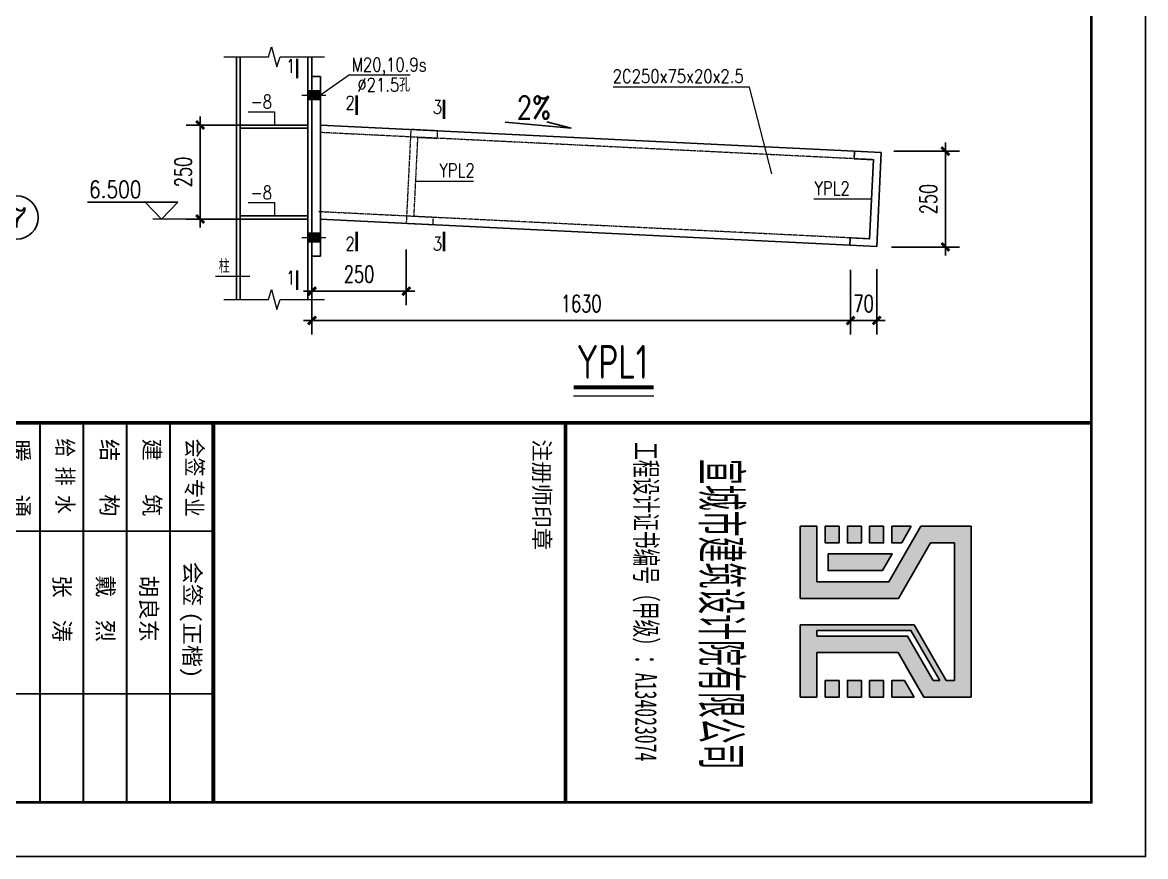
# Model space of a CAD drawing. Extents: x -1389621 to 57380, y -92505 to 283644.
# Drawn here: x -190537 to -165674, y 57648 to 76107 of the extents above; entities that cross this region are included whole.
import ezdxf
from ezdxf.enums import TextEntityAlignment as Align

# ---------------------------------------------------------------- set-up
doc = ezdxf.new("R2010")
doc.units = 0
doc.header["$LTSCALE"] = 100
doc.header["$MEASUREMENT"] = 0
doc.linetypes.add('DASH', pattern=[0.35, 0.25, -0.1])
doc.layers.get('0').update_dxf_attribs({"linetype": 'CONTINUOUS'})
doc.layers.get('Defpoints').update_dxf_attribs({"linetype": 'CONTINUOUS'})
for name, color, linetype in [('AXIS', 3, 'CONTINUOUS'), ('AXIS_TEXT', 7, 'CONTINUOUS'), ('BORDER', 7, 'CONTINUOUS'), ('BZ_标准图框', 7, 'CONTINUOUS'), ('L3', 3, 'CONTINUOUS'), ('PUB_DIM', 3, 'CONTINUOUS'), ('SGT', 40, 'CONTINUOUS'), ('TEXT', 7, 'CONTINUOUS'), ('一般文字', 6, 'CONTINUOUS'), ('系杆支撑', 2, 'CONTINUOUS')]:
    doc.layers.add(name, color=color, linetype=linetype)
for name, color, linetype, lineweight in [('PUB_TEXT', 7, 'CONTINUOUS', 15), ('THIN', 7, 'CONTINUOUS', 0), ('钢架', 7, 'CONTINUOUS', 25)]:
    doc.layers.add(name, color=color, linetype=linetype, lineweight=lineweight)
doc.styles.add('_HZTXT', font='txt.shx', dxfattribs={"width": 0.7, "bigfont": 'HZTXT.shx'})
doc.styles.add('_TCH_AXIS', font='COMPLEX', dxfattribs={"bigfont": 'GBCBIG'})
doc.styles.add('COMPLEX', font='COMPLEX')
doc.styles.add('DIM_FONT', font='SIMPLEX', dxfattribs={"width": 0.7, "bigfont": 'GBCBIG'})
doc.styles.add('ht', font='simhei.ttf', dxfattribs={"width": 0.8})
doc.styles.add('hztxt', font='txt', dxfattribs={"width": 0.7, "height": 10, "bigfont": 'hztxt.shx'})
doc.styles.add('TSSD_REIN', font='Tssdeng.shx', dxfattribs={"width": 0.7, "bigfont": 'hztxt.shx'})
doc.dimstyles.new('dimn', dxfattribs={"dimtxt": 300, "dimasz": 1, "dimexe": 250, "dimexo": 300, "dimgap": 150, "dimtad": 1, "dimdec": 0, "dimzin": 0, "dimdsep": 46, "dimtxsty": 'DIM_FONT', "dimblk": '_DIMX', "dimcen": 1, "dimclrt": 7, "dimadec": 1, "dimazin": 0, "dimtfac": 1, "dimtdec": 0, "dimtix": 1, "dimtmove": 2, "dimatfit": 3, "dimfxl": 0, "dimtolj": 1, "dimtzin": 0, "dimarcsym": 0})

# ---------------------------------------------------------------- blocks, each defined once
blk = doc.blocks.new('A$C064F2E3D')
h = blk.add_hatch(color=1)
h.paths.add_polyline_path([(5094, 55182), (1943, 55182), (1943, 54256), (2967, 53665), (2967, 52338), (2250, 52338), (1943, 52338), (1943, 52030), (3274, 52030), (3274, 53842), (2250, 54433), (2250, 54874), (4787, 54874), (4787, 54721), (3763, 54130), (3763, 52030), (5094, 52030), (5094, 52338), (4787, 52338), (4275, 52338), (4275, 53834), (5094, 54307)])
h.paths.add_polyline_path([(4787, 54484), (3968, 54011), (3968, 52338), (3865, 52338), (3865, 54070), (4787, 54603)], flags=16)
h = blk.add_hatch(color=1)
h.paths.add_polyline_path([(5094, 54130), (4787, 53952), (4787, 53720), (5094, 53720)])
h.paths.add_polyline_path([(4787, 53566), (4787, 53310), (5094, 53310), (5094, 53566)])
h.paths.add_polyline_path([(4787, 53157), (4787, 52901), (5094, 52901), (5094, 53157)])
h.paths.add_polyline_path([(5094, 52491), (5094, 52747), (4787, 52747), (4787, 52491)])
h.paths.add_polyline_path([(2762, 53546), (2455, 53724), (2455, 52542), (2762, 52542)])
h.paths.add_polyline_path([(1943, 54078), (1943, 53720), (2250, 53720), (2250, 53901)])
h.paths.add_polyline_path([(1943, 53566), (1943, 53310), (2250, 53310), (2250, 53566)])
h.paths.add_polyline_path([(2250, 52901), (2250, 53157), (1943, 53157), (1943, 52901)])
h.paths.add_polyline_path([(2250, 52747), (1943, 52747), (1943, 52491), (2250, 52491)])
for points in [[(4275, 52338), (4275, 53834), (5094, 54307), (5094, 55182), (1943, 55182), (1943, 54256), (2967, 53665), (2967, 52338), (2250, 52338)], [(1943, 52338), (1943, 52030), (3274, 52030), (3274, 53842), (2250, 54433), (2250, 54874), (4787, 54874), (4787, 54721), (3763, 54130), (3763, 52030), (5094, 52030), (5094, 52338)], [(4787, 54603), (3865, 54070), (3865, 52338)], [(4787, 54603), (4787, 54484)], [(4787, 54484), (3968, 54011), (3968, 52338)], [(5094, 54307), (4524, 53978)], [(1943, 54078), (2250, 53901)], [(1943, 54078), (1943, 53720), (2250, 53720), (2250, 53901)], [(5094, 54130), (4787, 53952)], [(4787, 53952), (4787, 53720), (5094, 53720), (5094, 54130)], [(1943, 52338), (2250, 52338)], [(3968, 52338), (3865, 52338)], [(4787, 52338), (4275, 52338)], [(4787, 52338), (5094, 52338)]]:
    blk.add_lwpolyline(points)
for points in [[(2762, 53546), (2455, 53724), (2455, 52542), (2762, 52542)], [(1943, 53566), (1943, 53310), (2250, 53310), (2250, 53566)], [(4787, 53566), (4787, 53310), (5094, 53310), (5094, 53566)], [(1943, 53157), (1943, 52901), (2250, 52901), (2250, 53157)], [(4787, 53157), (4787, 52901), (5094, 52901), (5094, 53157)], [(1943, 52747), (1943, 52491), (2250, 52491), (2250, 52747)], [(4787, 52747), (4787, 52491), (5094, 52491), (5094, 52747)]]:
    blk.add_lwpolyline(points, close=True)
at = {"layer": 'BZ_标准图框'}
for points, const_width in [([(35, 0), (35, 57400)], 70), ([(35, 47700), (7035, 47700)], 70), ([(35, 41203), (7035, 41203)], 70), ([(2035, 41203), (2035, 36403)], 35), ([(5035, 41203), (5035, 36403)], 35), ([(7035, 40403), (35, 40403)], 35), ([(7035, 39603), (35, 39603)], 35), ([(7035, 38803), (35, 38803)], 35), ([(7035, 38003), (35, 38003)], 35)]:
    blk.add_lwpolyline(points, dxfattribs=dict(at, const_width=const_width))
at = {"layer": 'BZ_标准图框', "style": 'ht', "width": 0.5}
blk.add_text('宣城市建筑设计院有限公司', height=700, dxfattribs=at).set_placement((3565, 50232), align=Align.CENTER)
at = {"layer": 'BZ_标准图框', "style": 'ht'}
for s, height, width, p in [('工程设计证书编号（甲级）：A134023074', 400, 0.6, (391, 48985)), ('会签', 300, 0.85, (329, 40707)), ('专业', 300, 0.85, (1072, 40699)), ('给 排 水', 300, 0.85, (324, 38317))]:
    blk.add_text(s, height=height, dxfattribs=dict(at, width=width)).set_placement(p)
for s, p in [('注册师印章', (340, 47111)), ('会签', (2598, 40669)), ('(正楷)', (3518, 40660)), ('建   筑', (329, 39919)), ('胡良东', (2850, 39861)), ('结   构', (334, 39134)), ('戴  烈', (2850, 39061)), ('张  涛', (2850, 38261)), ('暖   通', (343, 37501))]:
    blk.add_text(s, height=300, dxfattribs=at).set_placement(p)
blk = doc.blocks.new('_AXISO')
blk.add_circle((0, 0), 0.5)
at = {"layer": 'AXIS_TEXT', "style": 'COMPLEX', "width": 1.041667}
blk.add_attdef('A', text='', height=0.56, dxfattribs=at).set_placement((-0.25, -0.28), (0.25, -0.28), align=Align.FIT)
blk = doc.blocks.new('_DIMX')
blk.add_line((-150, 0), (150, 0))
at = {"const_width": 50}
blk.add_lwpolyline([(-70, -70), (70, 70)], dxfattribs=at)
blk = doc.blocks.new('*D2583')
at = {"layer": 'AXIS', "color": 0, "lineweight": -2}
for p, q in [((-184316, 73837), (-186916, 73837)), ((-186604, 73836), (-186604, 71758)), ((-184316, 71756), (-186916, 71756))]:
    blk.add_line(p, q, dxfattribs=at)
at = {"layer": 'Defpoints', "color": 0}
for p in [(-183941, 73837, 0), (-186604, 71756), (-183941, 71756, 0)]:
    blk.add_point(p, dxfattribs=at)
at = {"layer": 'AXIS', "color": 0, "lineweight": -2, "xscale": 1.25, "yscale": 1.25, "zscale": 1.25}
for p, rotation in [((-186604, 73837), 90), ((-186604, 71756), 270)]:
    blk.add_blockref('_DIMX', p, dxfattribs=dict(at, rotation=rotation))
at = {"layer": 'AXIS', "color": 7, "insert": (-186979, 72797), "char_height": 375, "attachment_point": 5, "rotation": 90, "style": 'DIM_FONT'}
blk.add_mtext('\\A1;250', dxfattribs=at)
blk = doc.blocks.new('*D2581')
at = {"layer": 'AXIS', "color": 0, "lineweight": -2}
for p, q in [((-171250, 73260), (-169794, 73260)), ((-170106, 73259), (-170106, 71140)), ((-171297, 71138), (-169794, 71138))]:
    blk.add_line(p, q, dxfattribs=at)
at = {"layer": 'Defpoints', "color": 0}
for p in [(-171625, 73260, 0), (-171672, 71138, 0), (-170106, 71138)]:
    blk.add_point(p, dxfattribs=at)
at = {"layer": 'AXIS', "color": 0, "lineweight": -2, "xscale": 1.25, "yscale": 1.25, "zscale": 1.25}
for p, rotation in [((-170106, 73260), 90), ((-170106, 71138), 270)]:
    blk.add_blockref('_DIMX', p, dxfattribs=dict(at, rotation=rotation))
at = {"layer": 'AXIS', "color": 7, "insert": (-170482, 72199), "char_height": 375, "attachment_point": 5, "rotation": 90, "style": 'DIM_FONT'}
blk.add_mtext('\\A1;250', dxfattribs=at)
blk = doc.blocks.new('*D2584')
at = {"layer": 'AXIS', "color": 0, "lineweight": -2}
for p, q in [((-182041, 71081), (-182041, 69849)), ((-184129, 70560), (-184129, 69849)), ((-182043, 70162), (-184127, 70162))]:
    blk.add_line(p, q, dxfattribs=at)
at = {"layer": 'Defpoints', "color": 0}
for p in [(-182041, 71456, 0), (-184129, 70935, 0), (-184129, 70162)]:
    blk.add_point(p, dxfattribs=at)
at = {"layer": 'AXIS', "color": 0, "lineweight": -2, "xscale": 1.25, "yscale": 1.25, "zscale": 1.25, "rotation": 180}
blk.add_blockref('_DIMX', (-184129, 70162), dxfattribs=at)
at = {"layer": 'AXIS', "color": 0, "lineweight": -2, "xscale": 1.25, "yscale": 1.25, "zscale": 1.25}
blk.add_blockref('_DIMX', (-182041, 70162), dxfattribs=at)
at = {"layer": 'AXIS', "color": 7, "insert": (-183085, 70537), "char_height": 375, "attachment_point": 5, "style": 'DIM_FONT'}
blk.add_mtext('\\A1;250', dxfattribs=at)
blk = doc.blocks.new('*D2585')
at = {"layer": 'AXIS', "color": 0, "lineweight": -2}
for p, q in [((-172205, 70633), (-172205, 69199)), ((-184129, 70560), (-184129, 69199)), ((-184127, 69512), (-172206, 69512))]:
    blk.add_line(p, q, dxfattribs=at)
at = {"layer": 'Defpoints', "color": 0}
for p in [(-184129, 70935, 0), (-172205, 71008, 0), (-172205, 69512)]:
    blk.add_point(p, dxfattribs=at)
at = {"layer": 'AXIS', "color": 0, "lineweight": -2, "xscale": 1.25, "yscale": 1.25, "zscale": 1.25, "rotation": 180}
blk.add_blockref('_DIMX', (-184129, 69512), dxfattribs=at)
at = {"layer": 'AXIS', "color": 0, "lineweight": -2, "xscale": 1.25, "yscale": 1.25, "zscale": 1.25}
blk.add_blockref('_DIMX', (-172205, 69512), dxfattribs=at)
at = {"layer": 'AXIS', "color": 7, "insert": (-178167, 69887), "char_height": 375, "attachment_point": 5, "style": 'DIM_FONT'}
blk.add_mtext('\\A1;1630', dxfattribs=at)
blk = doc.blocks.new('*D2582')
at = {"layer": 'AXIS', "color": 0, "lineweight": -2}
for p, q in [((-172205, 70633), (-172205, 69199)), ((-171625, 70651), (-171625, 69199)), ((-172206, 69512), (-172207, 69512)), ((-171625, 69512), (-172205, 69512)), ((-171624, 69512), (-171623, 69512))]:
    blk.add_line(p, q, dxfattribs=at)
at = {"layer": 'Defpoints', "color": 0}
for p in [(-172205, 71008, 0), (-171625, 71026, 0), (-172205, 69512)]:
    blk.add_point(p, dxfattribs=at)
at = {"layer": 'AXIS', "color": 0, "lineweight": -2, "xscale": 1.25, "yscale": 1.25, "zscale": 1.25}
blk.add_blockref('_DIMX', (-172205, 69512), dxfattribs=at)
at = {"layer": 'AXIS', "color": 0, "lineweight": -2, "xscale": 1.25, "yscale": 1.25, "zscale": 1.25, "rotation": 180}
blk.add_blockref('_DIMX', (-171625, 69512), dxfattribs=at)
at = {"layer": 'AXIS', "color": 7, "insert": (-171915, 69887), "char_height": 375, "attachment_point": 5, "style": 'DIM_FONT'}
blk.add_mtext('\\A1;70', dxfattribs=at)

msp = doc.modelspace()

# ---------------------------------------------------------------- hatches: boundary and pattern name
at = {"layer": '一般文字', "lineweight": 15}
h = msp.add_hatch(color=251, dxfattribs=at)
h.paths.add_polyline_path([(-184128.554, 74612.534), (-183940.681, 74612.534), (-183940.681, 74498.444), (-184128.554, 74498.444)])
h.paths.add_polyline_path([(-184222.491, 74612.534), (-184128.554, 74612.534), (-184128.554, 74498.444), (-184222.491, 74498.444)])
h.paths.add_polyline_path([(-184222.491, 74498.444), (-184128.554, 74498.444), (-184128.554, 74384.355), (-184222.491, 74384.355)])
h.paths.add_polyline_path([(-184128.554, 74498.444), (-183940.681, 74498.444), (-183940.681, 74384.355), (-184128.554, 74384.355)])
h = msp.add_hatch(color=251, dxfattribs=at)
h.paths.add_polyline_path([(-184128.554, 71459.613), (-183940.681, 71459.613), (-183940.681, 71345.524), (-184128.554, 71345.524)])
h.paths.add_polyline_path([(-184222.491, 71459.613), (-184128.554, 71459.613), (-184128.554, 71345.524), (-184222.491, 71345.524)])
h.paths.add_polyline_path([(-184222.491, 71345.524), (-184128.554, 71345.524), (-184128.554, 71231.435), (-184222.491, 71231.435)])
h.paths.add_polyline_path([(-184128.554, 71345.524), (-183940.681, 71345.524), (-183940.681, 71231.435), (-184128.554, 71231.435)])

# ---------------------------------------------------------------- linework, layer by layer
at = {"layer": 'BORDER'}
msp.add_lwpolyline([(-236954.028, 57648.326), (-236954.028, 158568.326), (-165674.028, 158568.326), (-165674.028, 57648.326)], close=True, dxfattribs=at)
at = {"layer": 'BORDER', "const_width": 60}
msp.add_lwpolyline([(-235754.028, 58848.326), (-235754.028, 155568.326), (-166874.028, 155568.326), (-166874.028, 58848.326)], close=True, dxfattribs=at)
at = {"layer": 'L3', "linetype": 'DASH', "lineweight": 13}
for p, q in [((-171696.164, 73069.835, 0), (-183925.579, 73671.387, 0)), ((-171782.329, 71318.103, 0), (-183983.499, 71918.266, 0))]:
    msp.add_line(p, q, dxfattribs=at)
msp.add_lwpolyline([(-181939.287, 73738.963), (-182041.401, 71662.996), (-181446.833, 71633.75), (-181438.995, 71793.104), (-181868.682, 71814.24), (-181782.516, 73565.972), (-181352.829, 73544.836), (-181344.718, 73709.717)], close=True, dxfattribs=at)
at = {"layer": 'PUB_TEXT', "const_width": 87.518, "elevation": -1644.246}
msp.add_lwpolyline([(-178336.177, 68034.15), (-176561.029, 68034.15)], dxfattribs=at)
at = {"layer": 'PUB_TEXT', "elevation": -1644.246}
msp.add_lwpolyline([(-178336.177, 67846.612), (-176561.029, 67846.612)], dxfattribs=at)
at = {"layer": 'SGT'}
for p, q in [((-179853.199, 73897.881, 0), (-178392.298, 73769.817, 0)), ((-178392.298, 73769.817, 0), (-178930.379, 73906.366, 0))]:
    msp.add_line(p, q, dxfattribs=at)
at = {"layer": 'THIN'}
for points, elevation in [([(-186078.903, 75348.148), (-185093.729, 75348.148), (-185023.729, 75568.148), (-184903.729, 75128.148), (-184833.729, 75348.148), (-183848.554, 75348.148)], -1644.246), ([(-186078.903, 69978.465), (-185093.729, 69978.465), (-185023.729, 70198.465), (-184903.729, 69758.465), (-184833.729, 69978.465), (-183848.554, 69978.465)], 0)]:
    msp.add_lwpolyline(points, dxfattribs=dict(at, elevation=elevation))
at = {"layer": '一般文字', "color": 251, "lineweight": 15}
for p, q in [((-183297.838, 74949.4, 0), (-183940.681, 74498.444, 0)), ((-183297.838, 74949.4, 0), (-181954.053, 74949.4, 0)), ((-174438.07, 74674.989, 0), (-177462.146, 74674.989, 0)), ((-173950.147, 72754.712, 0), (-174438.07, 74674.989, 0)), ((-184352.595, 74498.444, 0), (-183820.309, 74498.444, 0)), ((-185537.731, 74130.488, 0), (-184956.271, 74130.488, 0)), ((-184956.271, 74130.488, 0), (-184956.271, 73837.409)), ((-180551.663, 72591.127, 0), (-181830.468, 72591.127, 0)), ((-185537.731, 72120.177, 0), (-184956.271, 72120.177, 0)), ((-184956.271, 72120.177, 0), (-184956.271, 71827.098, 0)), ((-171739.246, 72193.969), (-173018.052, 72193.969)), ((-186853.749, 71756.496), (-187649.108, 71756.496)), ((-184352.595, 71345.524, 0), (-183820.309, 71345.524, 0))]:
    msp.add_line(p, q, dxfattribs=at)
at = {"layer": '一般文字', "color": 3}
for p, q in [((-189094.58, 72131.242), (-187101.041, 72131.242)), ((-187818.558, 72131.242), (-187459.799, 71756.496)), ((-187101.041, 72131.242), (-187459.799, 71756.496))]:
    msp.add_line(p, q, dxfattribs=at)
at = {"layer": '一般文字', "color": 251, "lineweight": 15, "const_width": 56.261, "elevation": 0}
for points in [[(-184454.859, 75307.578), (-184454.859, 74873.613)], [(-183139.462, 74494.616), (-183139.462, 74060.65)], [(-181204.613, 74402.241), (-181204.613, 73968.275)], [(-183139.462, 71477.806), (-183139.462, 71043.841)], [(-181204.613, 71477.806), (-181204.613, 71043.841)], [(-184454.859, 70622.364), (-184454.859, 70188.398)]]:
    msp.add_lwpolyline(points, dxfattribs=at)
at = {"layer": '一般文字', "color": 251, "lineweight": 15}
msp.add_lwpolyline([(-185506.532, 70487.662), (-186263.105, 70487.662)], dxfattribs=at)
at = {"layer": '系杆支撑'}
for p, q in [((-172117.741, 73255.852, 0), (-183940.681, 73837.409, 0)), ((-171625.287, 71150.639, 0), (-183943.06, 71756.536, 0))]:
    msp.add_line(p, q, dxfattribs=at)
msp.add_lwpolyline([(-171523.172, 73226.606), (-171625.287, 71150.639), (-172219.855, 71179.885), (-172212.017, 71339.239), (-171782.329, 71318.103), (-171696.164, 73069.835), (-172125.851, 73090.971), (-172117.741, 73255.852)], close=True, dxfattribs=at)
at = {"layer": '钢架', "color": 1}
for p, q in [((-185798.903, 75348.148, 0), (-185798.903, 69978.465, 0)), ((-185715.549, 75348.148, 0), (-185715.549, 69978.465, 0))]:
    msp.add_line(p, q, dxfattribs=at)
at = {"layer": '钢架'}
for p, q in [((-184222.491, 69978.465, 0), (-184222.491, 75348.148, 0)), ((-184128.554, 69978.465, 0), (-184128.554, 75348.148, 0)), ((-184128.554, 74909.416, 0), (-183940.681, 74909.416, 0)), ((-183940.681, 74909.416, 0), (-183940.681, 70934.552, 0)), ((-184222.491, 73837.26, 0), (-185715.549, 73837.26, 0)), ((-184222.491, 73766.808, 0), (-185715.549, 73766.808, 0)), ((-184222.491, 71827.098, 0), (-185715.549, 71827.098, 0)), ((-184222.491, 71756.646, 0), (-185715.549, 71756.646, 0)), ((-183940.681, 70934.552, 0), (-184128.554, 70934.552, 0))]:
    msp.add_line(p, q, dxfattribs=at)

# ---------------------------------------------------------------- block references
at = {"xscale": 1.2, "yscale": 1.2, "zscale": 1.2, "rotation": 270}
msp.add_blockref('A$C064F2E3D', (-235754.028, 67290.325), dxfattribs=at)
at = {"layer": 'AXIS'}
ref = msp.add_blockref('_AXISO', (-190670.541, 71789.225), dxfattribs=dict(at, xscale=960, yscale=960, zscale=960))
ref.add_attrib('A', '7', dxfattribs={"layer": 'AXIS_TEXT', "ltscale": 0.5, "height": 442.515, "style": '_TCH_AXIS', "width": 1.714286}).set_placement((-190923.407, 71567.967), (-190417.676, 71567.967), align=Align.FIT)

# ---------------------------------------------------------------- texts
at = {"layer": 'PUB_DIM', "color": 6, "linetype": 'Continuous', "style": 'hztxt', "width": 0.8}
for s, height, p in [('1', 300.075, (-184703.172, 74992.393, 0)), ('M20,10.9s', 300.075, (-183246.737, 75022.71, 0)), ('%%c21.5孔', 300.075, (-183122.958, 74577.851, 0)), ('2C250x75x20x2.5', 300.07501, (-177471.415, 74768.467, 0)), ('-8', 300.075, (-185486.63, 74203.798, 0)), ('2', 300.075, (-183387.776, 74179.431, 0)), ('3', 300.075, (-181452.927, 74087.056, 0)), ('YPL2', 300.075, (-181306.936, 72684.605, 0)), ('6.500', 375.0563, (-189062.308, 72226.548)), ('-8', 300.075, (-185486.63, 72193.486, 0)), ('YPL2', 300.075, (-173003.777, 72287.447, 0)), ('2', 300.075, (-183387.776, 71061.999, 0)), ('3', 300.075, (-181452.927, 71061.999, 0)), ('柱', 300.075, (-186191.119, 70563.485)), ('1', 300.075, (-184703.172, 70307.179, 0))]:
    msp.add_text(s, height=height, dxfattribs=at).set_placement(p)
at = {"layer": 'SGT', "style": '_HZTXT', "width": 0.8}
msp.add_text('2%', height=500.075, dxfattribs=at).set_placement((-179594.583, 73973.27, 0))
at = {"layer": 'TEXT', "style": 'TSSD_REIN', "width": 0.75}
msp.add_text('YPL1', height=750.15, dxfattribs=at).set_placement((-178269.234, 68221.687, -1269.171))

# ---------------------------------------------------------------- dimensions: what is measured, and where the dimension line sits
at = {"layer": 'AXIS'}
for base, p1, p2, picture, middle in [((-186603.686, 71756.496), (-183940.681, 73837.409, 0), (-183940.681, 71756.496, 0), '*D2583', (-186978.686, 72796.953)), ((-170106.5, 71138.5), (-171625.287, 73260.133, 0), (-171671.989, 71138.5, 0), '*D2581', (-170481.5, 72199.317))]:
    dim = msp.add_linear_dim(base=base, p1=p1, p2=p2, angle=90, text='250', dimstyle='dimn', override={"dimscale": 1.25, "dimlfac": 0.8, "dimadec": 0, "dimazin": 0}, dxfattribs=at)
    dim.commit()
    dim.dimension.update_dxf_attribs({"geometry": picture, "text_midpoint": middle})
for base, p1, p2, text, picture, middle in [((-184128.554, 70161.95), (-182041.401, 71456.421, 0), (-184128.554, 70934.552, 0), '250', '*D2584', (-183084.978, 70536.95)), ((-172204.779, 69511.628), (-184128.554, 70934.552, 0), (-172204.779, 71007.968, 0), '1630', '*D2585', (-178166.667, 69886.628)), ((-172204.779, 69511.628), (-171625.287, 71025.845, 0), (-172204.779, 71007.968, 0), '70', '*D2582', (-171915.033, 69886.628))]:
    dim = msp.add_linear_dim(base=base, p1=p1, p2=p2, text=text, dimstyle='dimn', override={"dimscale": 1.25, "dimlfac": 0.8, "dimadec": 0, "dimazin": 0}, dxfattribs=at)
    dim.commit()
    dim.dimension.update_dxf_attribs({"geometry": picture, "text_midpoint": middle})

doc.saveas('drawing.dxf')
